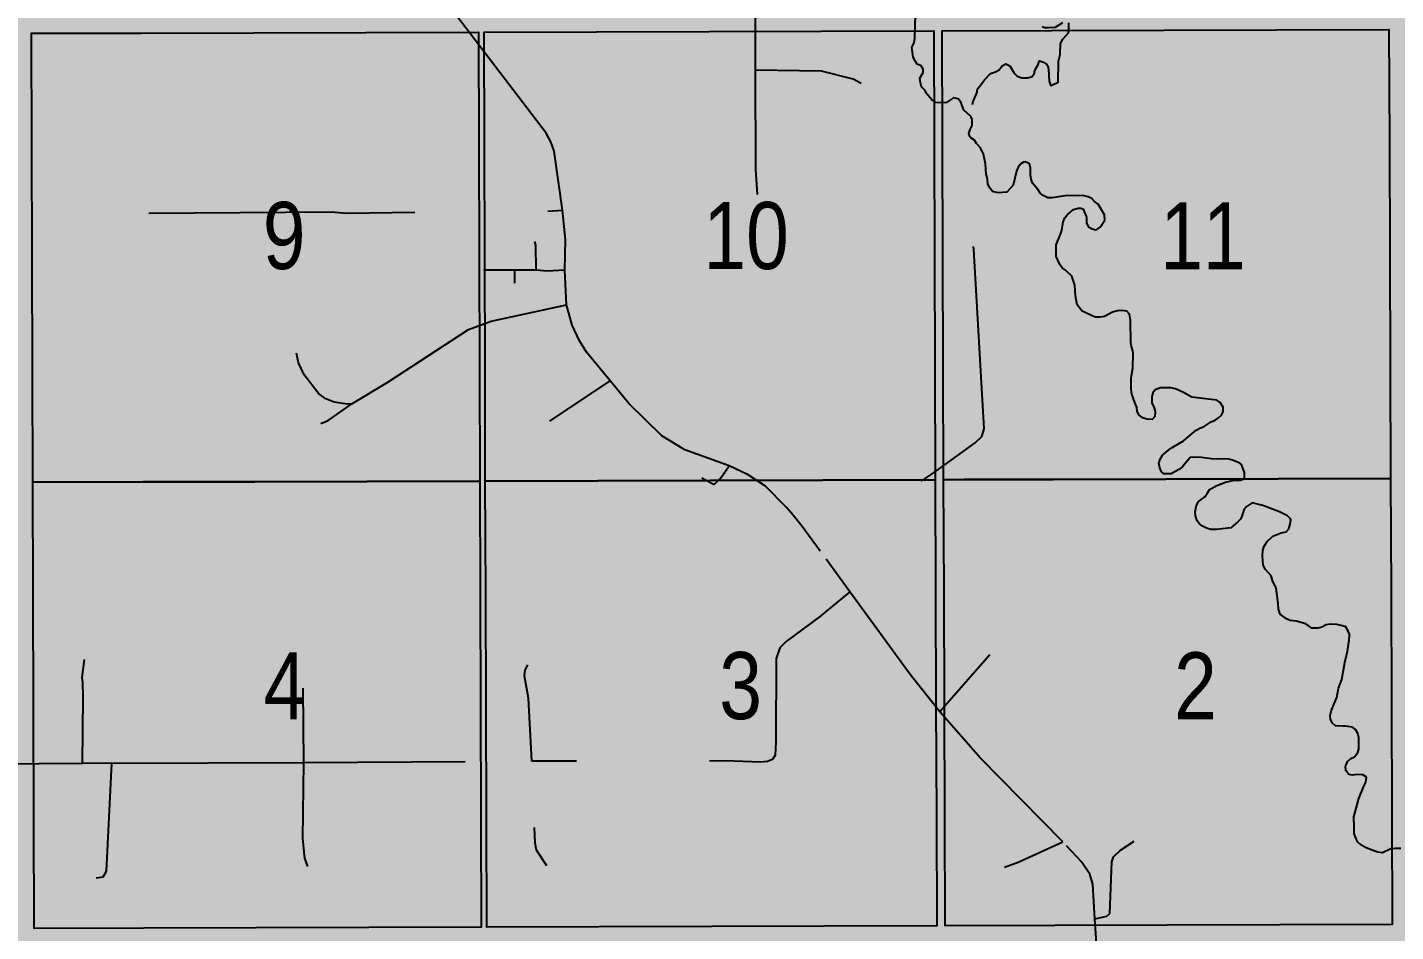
# Model space of a CAD drawing. Extents: x 403018 to 417191, y 6033193 to 6042673.
# Drawn here: x 415119.1 to 415282.3, y 6037267.2 to 6037375.1 of the extents above; entities that cross this region are included whole.
import ezdxf

# ---------------------------------------------------------------- set-up
doc = ezdxf.new("R2010")
doc.units = 0
doc.header["$LTSCALE"] = 5
doc.linetypes.add('DASHED2', pattern=[9.525, 6.35, -3.175])
for name, color, linetype in [('Quarters', 8, 'Continuous'), ('RoadSeg', 57, 'DASHED2'), ('T-WATER', 160, 'Continuous')]:
    doc.layers.add(name, color=color, linetype=linetype)
doc.layers.add('ROUTE-MAP-BACKGROUND-H', color=7, linetype='Continuous', true_color=0xf0ebff)
doc.styles.add('120', font='ARIALN.TTF', dxfattribs={"height": 13})

msp = doc.modelspace()

# ---------------------------------------------------------------- hatches: boundary and pattern name
at = {"layer": 'ROUTE-MAP-BACKGROUND-H'}
h = msp.add_hatch(color=256, dxfattribs=at)
h.dxf.hatch_style = 1
h.paths.add_polyline_path([(412923.423, 6037807.465), (416092.9, 6037807.465), (416092.9, 6035965.758), (412923.423, 6035965.758)])

# ---------------------------------------------------------------- linework, layer by layer
at = {"layer": 'Quarters'}
for points in [[(415173.007, 6037334.346), (415173.043, 6037320.956), (415159.629, 6037320.92), (415146.215, 6037320.885), (415132.801, 6037320.849), (415119.722, 6037320.814), (415119.686, 6037334.205), (415119.649, 6037347.596), (415119.613, 6037360.986), (415119.577, 6037374.377), (415132.653, 6037374.413), (415146.064, 6037374.45), (415159.475, 6037374.487), (415172.885, 6037374.524), (415172.928, 6037361.13), (415172.971, 6037347.735), (415173.007, 6037334.346)], [(415227.343, 6037334.507), (415227.389, 6037321.117), (415213.97, 6037321.077), (415200.551, 6037321.037), (415187.132, 6037320.998), (415173.712, 6037320.958), (415173.676, 6037334.348), (415173.64, 6037347.737), (415173.598, 6037361.132), (415173.555, 6037374.526), (415186.967, 6037374.564), (415200.38, 6037374.603), (415213.792, 6037374.641), (415227.205, 6037374.68), (415227.251, 6037361.289), (415227.297, 6037347.898), (415227.343, 6037334.507)], [(415281.674, 6037334.654), (415281.723, 6037321.265), (415268.307, 6037321.228), (415254.891, 6037321.192), (415241.475, 6037321.155), (415230.8, 6037321.126), (415228.394, 6037321.119), (415228.348, 6037334.51), (415228.301, 6037347.901), (415228.255, 6037361.292), (415228.209, 6037374.682), (415241.287, 6037374.717), (415254.7, 6037374.752), (415268.113, 6037374.788), (415281.526, 6037374.823), (415281.575, 6037361.434), (415281.625, 6037348.044), (415281.674, 6037334.654)], [(415173.183, 6037280.788), (415173.227, 6037267.736), (415159.803, 6037267.699), (415146.379, 6037267.661), (415132.955, 6037267.623), (415119.866, 6037267.587), (415119.831, 6037280.642), (415119.795, 6037294.033), (415119.758, 6037307.424), (415119.722, 6037320.814), (415132.801, 6037320.849), (415146.215, 6037320.885), (415159.629, 6037320.92), (415173.043, 6037320.956), (415173.091, 6037307.565), (415173.138, 6037294.175), (415173.183, 6037280.788)], [(415227.528, 6037280.944), (415227.573, 6037267.889), (415214.154, 6037267.851), (415200.735, 6037267.813), (415187.315, 6037267.776), (415173.896, 6037267.738), (415173.853, 6037280.79), (415173.808, 6037294.177), (415173.76, 6037307.567), (415173.712, 6037320.958), (415187.132, 6037320.998), (415200.551, 6037321.037), (415213.97, 6037321.077), (415227.389, 6037321.117), (415227.436, 6037307.726), (415227.482, 6037294.335), (415227.528, 6037280.944)], [(415281.871, 6037281.096), (415281.919, 6037268.041), (415268.5, 6037268.003), (415255.081, 6037267.966), (415241.662, 6037267.928), (415228.577, 6037267.891), (415228.532, 6037280.947), (415228.486, 6037294.338), (415228.44, 6037307.729), (415228.394, 6037321.119), (415230.8, 6037321.126), (415241.475, 6037321.155), (415254.891, 6037321.192), (415268.307, 6037321.228), (415281.723, 6037321.265), (415281.773, 6037307.875), (415281.822, 6037294.485), (415281.871, 6037281.096)]]:
    msp.add_lwpolyline(points, close=True, dxfattribs=at)
at = {"layer": 'RoadSeg'}
msp.add_line((415179.782, 6037346.101), (415177.251, 6037346.101), dxfattribs=at)
at = {"layer": 'RoadSeg', "flags": 128}
for points in [[(415218.543, 6037368.379), (415217.611, 6037368.912), (415213.815, 6037369.844), (415205.956, 6037369.977), (415205.925, 6037379.876), (415205.578, 6037380.432), (415205.92, 6037380.951), (415205.79, 6037407.24), (415205.923, 6037407.873)], [(415000.262, 6037330.717), (415000.961, 6037330.717), (415001.627, 6037331.283), (415001.727, 6037338.708), (415002.027, 6037340.473), (415013.749, 6037357.29), (415018.277, 6037363.784), (415027.135, 6037376.437), (415028.267, 6037377.337), (415029.333, 6037377.703), (415031.031, 6037377.969), (415038.59, 6037379.734), (415040.821, 6037378.935), (415041.254, 6037378.569), (415042.32, 6037378.535), (415044.185, 6037379.168), (415049.912, 6037381.998), (415050.956, 6037382.532), (415051.544, 6037382.798), (415053.043, 6037383.231), (415055.074, 6037383.297), (415057.038, 6037383.664), (415057.938, 6037383.664), (415074.621, 6037380.201), (415095.167, 6037380.234), (415096.199, 6037380.1), (415096.865, 6037379.634), (415096.632, 6037352.894), (415104.191, 6037353.061), (415117.012, 6037352.894), (415119.875, 6037352.994), (415121.474, 6037352.861), (415155.373, 6037353.061), (415157.138, 6037352.928), (415173.222, 6037353.161), (415179.716, 6037353.094), (415182.912, 6037353.261), (415181.913, 6037360.32), (415181.547, 6037361.419), (415180.981, 6037362.452), (415167.428, 6037380.234), (415162.233, 6037386.96), (415160.768, 6037386.128), (415154.741, 6037381.965), (415154.175, 6037381.765)], [(415206.189, 6037355.159), (415205.989, 6037358.189), (415205.956, 6037369.977)], [(415183.179, 6037346.135), (415183.279, 6037349.764), (415182.912, 6037353.261)], [(415233.895, 6037300.214), (415227.934, 6037293.421), (415224.404, 6037297.883), (415217.211, 6037307.74), (415213.648, 6037312.602), (415219.443, 6037316.531), (415223.905, 6037319.794), (415227.135, 6037321.892), (415232.163, 6037325.522), (415232.962, 6037326.288), (415233.229, 6037327.187), (415231.997, 6037348.565), (415231.764, 6037350.597), (415231.963, 6037351.596), (415232.729, 6037352.561)], [(415181.414, 6037328.086), (415188.607, 6037332.914), (415185.776, 6037336.344), (415184.944, 6037337.676), (415184.078, 6037339.574), (415183.412, 6037341.972), (415183.179, 6037346.135), (415181.081, 6037346.001), (415179.782, 6037346.101), (415179.749, 6037349.098), (415179.616, 6037349.531)], [(415177.218, 6037344.569), (415177.251, 6037346.101), (415173.489, 6037346.101)], [(415157.771, 6037330.184), (415162.067, 6037332.748), (415171.69, 6037339.042), (415174.421, 6037340.041), (415183.412, 6037341.972)], [(415154.075, 6037327.819), (415154.974, 6037328.186), (415157.771, 6037330.184), (415157.238, 6037330.117), (415155.673, 6037330.383), (415154.674, 6037330.75), (415153.808, 6037331.416), (415152.11, 6037333.647), (415151.411, 6037335.046), (415151.178, 6037336.211)], [(415199.529, 6037321.359), (415201.028, 6037320.56), (415201.793, 6037321.326), (415202.793, 6037322.758), (415197.531, 6037324.689), (415194.767, 6037326.354), (415190.838, 6037330.217), (415188.607, 6037332.914)], [(415125.836, 6037299.681), (415125.57, 6037297.516), (415125.67, 6037296.95), (415125.703, 6037295.119), (415125.603, 6037287.26), (415104.791, 6037287.127), (415103.326, 6037287.36), (415102.027, 6037288.193), (415098.73, 6037292.355), (415098.197, 6037293.387), (415097.764, 6037294.819), (415097.498, 6037298.948), (415097.298, 6037299.281), (415096.732, 6037299.514), (415092.436, 6037299.481), (415070.725, 6037299.215), (415070.026, 6037299.681), (415069.692, 6037300.181), (415069.559, 6037321.392), (415069.493, 6037325.222), (415069.626, 6037326.088), (415070.558, 6037327.387), (415071.724, 6037327.886)], [(415213.648, 6037312.602), (415211.517, 6037315.532), (415210.718, 6037316.531), (415210.185, 6037317.164), (415209.652, 6037317.796), (415207.122, 6037320.36), (415205.057, 6037321.692), (415202.793, 6037322.758)], [(415217.211, 6037307.74), (415213.582, 6037304.776), (415209.619, 6037301.812), (415208.853, 6037301.046), (415208.42, 6037299.781), (415208.387, 6037289.858), (415208.287, 6037288.259), (415207.987, 6037287.726), (415207.388, 6037287.493), (415206.555, 6037287.427), (415202.326, 6037287.56), (415179.249, 6037287.526), (415178.883, 6037295.052), (415178.384, 6037297.716), (415178.45, 6037298.382), (415178.783, 6037299.015)], [(415129.133, 6037287.293), (415152.043, 6037287.393), (415151.944, 6037298.416), (415152.143, 6037299.448), (415152.476, 6037300.014)], [(415235.66, 6037274.872), (415237.291, 6037275.472), (415242.619, 6037277.903), (415232.763, 6037287.926), (415227.934, 6037293.421)], [(415127.268, 6037273.607), (415128.134, 6037273.74), (415128.5, 6037274.406), (415129.133, 6037287.293), (415125.603, 6037287.26)], [(415152.543, 6037274.972), (415152.177, 6037275.971), (415151.943, 6037278.303), (415152.043, 6037287.393), (415179.249, 6037287.526), (415179.616, 6037277.803), (415179.782, 6037276.97), (415181.014, 6037275.072)], [(415247.615, 6037246.801), (415247.615, 6037251.496), (415246.948, 6037261.253), (415246.449, 6037268.745), (415246.183, 6037272.874), (415245.849, 6037274.04), (415244.851, 6037275.539), (415242.619, 6037277.903)], [(415246.449, 6037268.745), (415247.847, 6037269.045), (415248.214, 6037269.378), (415248.48, 6037275.539), (415248.68, 6037276.138), (415249.512, 6037276.937), (415251.111, 6037278.003)]]:
    msp.add_lwpolyline(points, dxfattribs=at)
at = {"layer": 'T-WATER'}
for points in [[(415231.661, 6037364.358), (415231.568, 6037364.524), (415230.819, 6037365.228), (415230.458, 6037366.178), (415230.133, 6037366.55), (415229.569, 6037366.676), (415228.736, 6037366.136), (415228.563, 6037366.075), (415227.446, 6037366.133), (415226.937, 6037366.463), (415226.391, 6037367.175), (415226.151, 6037367.608), (415225.769, 6037367.992), (415225.617, 6037368.466), (415225.561, 6037369.035), (415225.952, 6037369.722), (415225.971, 6037370.089), (415225.697, 6037370.496), (415225.239, 6037370.715), (415224.955, 6037371.123), (415224.748, 6037371.584), (415224.608, 6037372.677), (415224.877, 6037373.276), (415224.962, 6037373.768), (415225.024, 6037376.591)], [(415231.832, 6037365.877), (415231.905, 6037366.256), (415232.376, 6037367.356), (415232.397, 6037367.61), (415232.502, 6037367.838), (415232.692, 6037368.019), (415233.277, 6037368.837), (415233.969, 6037369.57), (415234.592, 6037369.789), (415235.027, 6037370.009), (415235.37, 6037370.494), (415235.799, 6037370.752), (415236.307, 6037370.505), (415236.828, 6037369.611), (415237.158, 6037369.247), (415237.704, 6037369.062), (415238.438, 6037369.05), (415238.976, 6037369.207), (415239.239, 6037369.617), (415239.239, 6037369.764), (415239.388, 6037370.17), (415239.651, 6037370.596), (415239.848, 6037371.1), (415240.326, 6037370.953), (415240.717, 6037370.655), (415240.815, 6037370.491), (415240.919, 6037370.054), (415240.972, 6037368.67), (415241.154, 6037368.205), (415241.212, 6037368.153), (415242.069, 6037368.537), (415242.098, 6037371.041), (415242.304, 6037371.835), (415242.326, 6037373.149), (415242.619, 6037373.693), (415243.307, 6037374.43), (415243.343, 6037374.722), (415243.347, 6037374.757), (415243.325, 6037375.624)], [(415242.585, 6037375.648), (415241.701, 6037375.082), (415240.926, 6037375.014), (415240.428, 6037375.047), (415240.145, 6037375.154)], [(415277.356, 6037279.656), (415277.315, 6037280.894), (415277.922, 6037283.095), (415278.522, 6037284.572), (415278.764, 6037285.046), (415278.86, 6037285.57), (415278.825, 6037285.664), (415278.413, 6037285.924), (415277.733, 6037285.964), (415277.169, 6037285.86), (415276.728, 6037285.94), (415276.361, 6037286.411), (415276.324, 6037286.911), (415276.592, 6037287.511), (415276.96, 6037287.837), (415277.417, 6037288.073), (415277.795, 6037288.558), (415277.922, 6037288.984), (415277.947, 6037289.482), (415277.945, 6037290.365), (415277.812, 6037290.847), (415277.539, 6037291.324), (415277.157, 6037291.61), (415276.567, 6037291.69), (415276.301, 6037291.726), (415276.034, 6037291.73), (415275.167, 6037291.746), (415274.799, 6037292.056), (415274.552, 6037292.49), (415274.514, 6037292.987), (415274.67, 6037293.634), (415275.291, 6037295.15), (415275.525, 6037296.252), (415275.89, 6037297.276), (415276.224, 6037299.09), (415276.273, 6037299.357), (415276.337, 6037299.623), (415276.59, 6037300.668), (415276.797, 6037301.986), (415276.802, 6037302.485), (415276.799, 6037302.686), (415276.603, 6037303.145), (415276.343, 6037303.589), (415276.257, 6037303.615), (415275.991, 6037303.683), (415275.303, 6037303.859), (415274.539, 6037303.871), (415274.039, 6037303.82), (415273.535, 6037303.52), (415273.053, 6037303.387), (415272.451, 6037303.388), (415272.313, 6037303.424), (415271.601, 6037303.911), (415270.468, 6037304.258), (415269.756, 6037304.338), (415269.293, 6037304.527), (415268.558, 6037305.089), (415268.49, 6037305.179), (415268.357, 6037305.66), (415268.322, 6037306.354), (415268.069, 6037308.159), (415267.647, 6037309.089), (415267.454, 6037309.664), (415266.806, 6037310.398), (415266.514, 6037310.933), (415266.435, 6037312.019), (415266.472, 6037312.669), (415266.635, 6037313.19), (415266.982, 6037313.727), (415267.686, 6037314.396), (415268.652, 6037314.797), (415269.245, 6037314.919), (415269.561, 6037315.273), (415269.744, 6037315.817), (415269.806, 6037316.328), (415269.772, 6037316.447), (415269.43, 6037316.791), (415268.47, 6037317.292), (415266.461, 6037318.037), (415265.206, 6037318.348), (415264.487, 6037317.902), (415264.196, 6037317.5), (415264.033, 6037316.994), (415263.842, 6037316.446), (415263.514, 6037316.101), (415262.65, 6037315.396), (415260.935, 6037315.182), (415260.257, 6037315.19), (415259.776, 6037315.323), (415259.287, 6037315.557), (415258.901, 6037315.878), (415258.647, 6037316.226), (415258.43, 6037316.803), (415258.411, 6037317.302), (415258.518, 6037317.936), (415258.744, 6037318.488), (415259.555, 6037319.084), (415259.848, 6037319.47), (415260.114, 6037319.943), (415260.999, 6037320.437), (415262.025, 6037320.82), (415263.05, 6037321.064), (415263.837, 6037321.07), (415264.309, 6037321.246), (415264.3, 6037321.979), (415263.929, 6037322.949), (415263.737, 6037323.077), (415262.959, 6037323.415), (415262.433, 6037323.582), (415260.359, 6037323.617), (415259.144, 6037323.78), (415258.063, 6037323.802), (415257.8, 6037323.749), (415256.835, 6037322.622), (415256.449, 6037322.326), (415255.537, 6037321.815), (415255.039, 6037321.801), (415254.623, 6037321.831), (415254.391, 6037322.065), (415254.187, 6037322.522), (415254.073, 6037323.037), (415254.215, 6037323.584), (415254.487, 6037324.057), (415255.272, 6037324.672), (415255.664, 6037324.962), (415256.994, 6037325.749), (415258.52, 6037327.02), (415258.947, 6037327.26), (415259.482, 6037327.475), (415260.303, 6037328.021), (415260.784, 6037328.207), (415261.206, 6037328.492), (415261.538, 6037328.828), (415261.764, 6037329.274), (415261.75, 6037329.792), (415261.397, 6037330.35), (415261.003, 6037330.624), (415258.008, 6037330.977), (415257.03, 6037331.53), (415256.067, 6037331.972), (415255.495, 6037332.098), (415254.26, 6037332.094), (415253.646, 6037331.86), (415253.363, 6037331.469), (415253.23, 6037330.961), (415253.248, 6037330.247), (415253.472, 6037329.802), (415253.646, 6037329.254), (415253.602, 6037328.655), (415253.284, 6037328.303), (415252.626, 6037328.339), (415252.154, 6037328.503), (415251.742, 6037328.819), (415251.487, 6037329.248), (415251.451, 6037329.752), (415251.187, 6037330.329), (415250.845, 6037331.323), (415250.757, 6037331.904), (415250.749, 6037333.276), (415250.986, 6037334.425), (415250.992, 6037336.209), (415250.979, 6037336.506), (415250.803, 6037336.999), (415250.739, 6037337.494), (415250.69, 6037340.113), (415250.562, 6037340.874), (415250.26, 6037341.246), (415249.62, 6037341.306), (415249.122, 6037341.258), (415248.532, 6037341.116), (415247.57, 6037340.591), (415247.077, 6037340.515), (415246.456, 6037340.512), (415244.914, 6037341.233), (415244.31, 6037341.993), (415244.131, 6037343.076), (415244.035, 6037344.335), (415243.68, 6037345.401), (415242.938, 6037346.106), (415242.55, 6037346.402), (415242.239, 6037346.794), (415241.817, 6037347.761), (415241.826, 6037349.126), (415242.413, 6037350.612), (415242.549, 6037351.131), (415242.639, 6037351.877), (415242.844, 6037352.362), (415243.15, 6037352.724), (415243.905, 6037353.376), (415244.43, 6037353.517), (415244.783, 6037353.516), (415245.048, 6037353.404), (415245.424, 6037352.432), (415245.448, 6037351.73), (415245.671, 6037351.282), (415246.101, 6037351.042), (415246.548, 6037350.927), (415246.681, 6037350.954), (415247.071, 6037351.258), (415247.627, 6037352.075), (415247.602, 6037352.733), (415246.826, 6037354.006), (415246.409, 6037354.306), (415246.091, 6037354.658), (415245.64, 6037354.873), (415245.149, 6037354.993), (415243.127, 6037355.011), (415241.332, 6037354.734), (415240.829, 6037354.752), (415240.274, 6037355.022), (415239.896, 6037355.318), (415239.652, 6037355.756), (415239.014, 6037356.508), (415238.85, 6037356.979), (415238.757, 6037357.509), (415238.741, 6037358.321), (415238.648, 6037358.823), (415238.142, 6037359.025), (415237.92, 6037359.021), (415237.602, 6037358.809), (415237.304, 6037358.411), (415237.077, 6037357.947), (415236.675, 6037356.278), (415236.012, 6037355.499), (415235.9, 6037355.415), (415234.884, 6037355.358), (415234.224, 6037355.511), (415233.894, 6037355.94), (415233.656, 6037356.378), (415233.609, 6037357.01), (415233.473, 6037357.556), (415233.369, 6037358.809), (415233.141, 6037359.968), (415232.783, 6037360.699), (415232.31, 6037361.216), (415232.057, 6037361.648), (415231.656, 6037361.922), (415231.521, 6037362.082), (415231.392, 6037362.436), (415231.555, 6037362.907), (415231.802, 6037363.381), (415231.81, 6037364.089), (415231.661, 6037364.358)], [(415278.938, 6037277.157), (415278.822, 6037277.201), (415278.188, 6037277.566), (415277.804, 6037277.866), (415277.606, 6037278.259), (415277.382, 6037278.89), (415277.356, 6037279.656)], [(415282.943, 6037277.104), (415282.242, 6037277.138), (415281.744, 6037277.078), (415280.745, 6037276.617), (415280.166, 6037276.697), (415279.204, 6037277.057), (415278.938, 6037277.157)]]:
    msp.add_lwpolyline(points, dxfattribs=at)

# ---------------------------------------------------------------- texts
at = {"layer": 'RoadSeg', "style": '120'}
for s, height, p in [('9', 8.004, (415147.163, 6037346.253)), ('10', 8.0041, (415199.728, 6037346.244)), ('11', 8.0041, (415254.231, 6037346.225)), ('4', 8.004, (415147.258, 6037292.533)), ('3', 8.004, (415201.623, 6037292.552)), ('2', 8.004, (415255.887, 6037292.517))]:
    msp.add_text(s, height=height, dxfattribs=at).set_placement(p)

doc.saveas('drawing.dxf')
